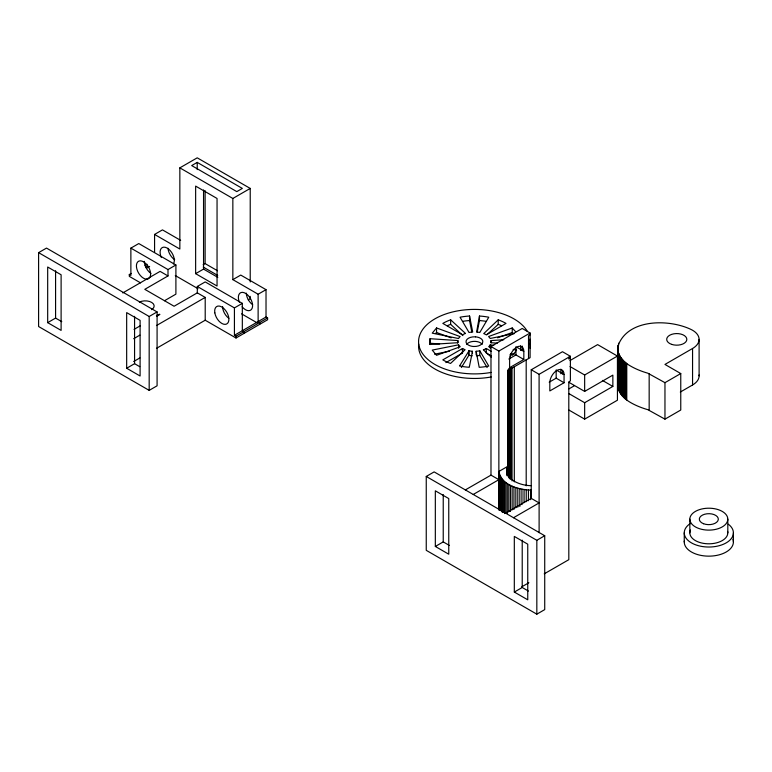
<?xml version="1.0" encoding="UTF-8"?>
<svg xmlns="http://www.w3.org/2000/svg" width="772" height="772" viewBox="0 0 772 772"><rect width="100%" height="100%" fill="white"/><g stroke="black" fill="none" stroke-linecap="round" stroke-linejoin="round"><path stroke-width="1.16" d="M195.634 273.664L195.644 186.1L217.048 198.462L217.048 286.016L195.634 273.664L203.547 269.1L217.81 277.331M510.176 355.998A10.017 5.78 -60 0 0 509.636 359.443L509.607 367.694L523.831 359.491L523.831 351.279L516.922 347.284M507.629 475.89L507.609 370.637L528.521 358.565L528.521 335.762L530.103 334.855L530.103 333.022L522.2 328.467L490.982 346.531L490.992 475.137L498.866 479.673L473.246 494.466M562.489 374.092L562.489 370.695M498.886 509.877L498.866 471.47L507.629 466.413C502.987 479.508 520.994 485.771 531.165 485.646M617.812 346.493C616.847 355.062 623.593 362.184 630.56 366.053A65.35 37.731 0 0 0 647.862 373.204L664.962 382.671L680.759 373.552L680.759 410.028L664.962 419.148L647.862 409.691A65.35 37.731 0 0 1 630.56 402.53C624.5 399.076 618.7 393.546 617.812 386.289L617.812 346.493C626.97 318.768 668.147 318.855 690.361 329.142A22.34 12.902 0 0 1 692.561 348.49L692.561 384.977L680.296 392.06M430.043 338.705L430.023 344.476L457.767 342.71L457.777 340.548L430.043 338.705L429.83 344.524M479.47 316.028L476.604 332.057A16.752 9.669 0 0 1 479.798 332.491L488.772 317.224A44.679 25.794 0 0 0 480.242 316.076L479.47 316.028L479.47 320.592L477.212 332.028M472.493 351.26L469.279 367.269L468.585 367.231A44.679 25.794 0 0 1 460.054 366.082L459.533 365.967L469.029 350.806A16.752 9.669 0 0 0 472.223 351.241L472.493 353.537M510.147 356.027L510.678 354.531A10.017 5.78 -60 0 1 514.885 348.51L516.603 347.236A10.017 5.78 -60 0 1 523.802 351.27M507.609 370.637L508.005 369.885L508.015 475.658M461.386 367.511L468.836 355.332L468.836 350.768M515.696 351.521L512.29 355.323L510.041 354.502M436.566 327.955L432.233 333.157L458.549 338.541A16.752 9.669 0 0 1 460.141 336.582L436.566 327.955L436.566 332.51L435.717 333.311M498.21 319.83L483.726 333.61A16.752 9.669 0 0 1 486.263 334.807L506.007 323.41A44.679 25.794 0 0 0 499.233 320.206L498.21 319.83L498.21 324.394L486.833 334.816M248.246 299.912L250.225 298.764L250.225 296.361M236.01 338.001L267.604 319.762L267.604 317.939L266.022 317.022L234.427 335.27L234.427 307.903L242.321 303.348L205.207 281.915L197.304 286.47L197.304 292.858L205.207 297.413L205.207 320.216L236.01 338.001L236.01 336.177L234.427 335.27M508.835 359.038L515.937 354.927L515.937 346.715M513.525 517.722L539.117 502.919L531.242 498.374L505.631 513.168M521.718 586.865L528.878 582.715M154.574 252.27L154.574 234.437L179.847 249.028L179.847 167.862L197.227 157.826L250.225 188.426L250.225 281.973M38.6 252.647L46.503 248.092L157.083 311.927L157.083 385.807L149.179 390.371L38.6 326.527L38.6 252.647L149.179 316.491L157.083 311.927M197.227 162.39L191.697 165.575L236.801 191.62L242.331 188.426L197.227 162.39L197.227 169.579M140.591 282.89L129.3 276.366L129.3 274.543L130.873 275.459L130.873 248.121L138.777 243.556L175.9 264.989L175.9 294.151L164.494 300.742M154.574 234.437L162.467 229.882L180.667 240.381M179.847 167.862L232.845 198.462L250.225 188.426M129.3 274.543L131.269 273.404M145.097 265.423L147.066 264.285M47.681 322.648L61.113 330.397L61.113 274.764L47.681 267.015L47.681 322.648L55.584 318.083L61.779 321.663M145.686 266.909L147.664 265.771M146.67 268.164L149.633 266.446M122.777 292.926L160.103 271.377L167.997 275.942L144.798 289.336L174.096 306.252L197.304 292.858M167.997 275.942L167.997 269.553L175.9 264.989M203.152 264.738L205.12 263.599L217.521 270.76M134.029 329.393L140.234 325.813M156.784 316.25L159.881 314.465L159.457 314.214A20.111 11.609 0 0 1 156.407 315.661M232.845 198.462L232.845 279.628L240.748 275.073L266.022 289.664L266.022 317.022M133.672 338.715L139.886 335.125M156.475 325.552L205.207 297.413M133.672 361.518L139.886 357.928M156.475 348.346L205.207 320.216M126.666 368.254L140.099 376.003L140.099 320.37L126.666 312.612L126.666 368.254L134.569 363.689L139.732 366.671M232.845 279.628L258.128 294.219L266.022 289.664M236.01 336.177L267.604 317.939M490.982 346.531L498.847 351.067L530.103 333.022M528.521 340.095L530.103 339.178L530.103 334.855M528.521 358.565L530.103 357.648L530.103 339.178M531.242 498.374L531.232 369.769L562.479 351.723L570.383 356.288L570.383 380.914L568.8 381.822L568.819 559.681L544.231 573.837M531.232 369.769L539.097 374.304L570.383 356.288M570.383 358.112L568.8 359.019L568.8 357.195M569.958 360.582L597.615 344.611L617.436 356.066L617.436 400.205L584.655 419.128L569.003 410.096M549.201 382.198L556.168 378.174L564.062 382.738L564.062 374.526L556.168 369.962L556.168 378.174M570.054 366.555L584.655 374.989L617.436 356.066M569.012 388.856L574.233 385.836M426.25 476.459L434.144 471.895L544.723 535.739L544.723 609.61L536.829 614.174L426.25 550.33L426.25 476.459L536.829 540.294L544.723 535.739M569.003 382.362L584.655 391.404L612.852 375.124L612.852 386.434L584.655 402.714L569.003 393.672M692.561 348.49L664.962 364.432L680.759 373.552M435.331 546.451L448.754 554.209L448.754 498.567L435.331 490.818L435.331 546.451L443.234 541.896L449.429 545.476M514.316 592.056L527.749 599.805L527.749 544.173L514.316 536.424L514.316 592.056L522.219 587.492L528.415 591.072M564.062 382.738L549.828 390.931L549.828 382.729A10.055 5.819 -60 0 1 550.465 378.975L550.561 378.666A10.055 5.819 -60 0 1 555.097 371.757L556.94 370.415A10.055 5.819 -60 0 1 564.062 374.526M465.342 489.911L490.992 475.137M462.563 348.49L442.819 359.887A44.679 25.794 0 0 0 449.593 363.101L450.549 363.448L465.101 349.697A16.752 9.669 0 0 1 462.563 348.49L462.563 353.055L445.849 362.618M515.696 331.777L512.241 327.946L488.599 336.515L490.23 338.464L514.287 333.61M497.612 337.808L512.241 332.51L513.11 333.311M458.597 344.823L432.223 350.102L436.547 355.313L460.208 346.773L458.597 344.823L458.597 348.24M434.52 354.203L449.42 351.221M469.569 316.009L468.585 316.076A44.679 25.794 0 0 0 460.054 317.224L469.029 332.491A16.752 9.669 0 0 1 472.696 332.028L469.569 316.009L469.569 320.573L471.788 331.921M469.569 320.573L468.585 320.631A44.679 25.794 0 0 0 462.853 321.297M491.06 342.855L491.06 340.568L503.769 339.748M498.847 351.067L498.866 471.47C501.655 485.569 518.9 489.651 531.242 490.162M479.47 320.592L480.242 320.631A44.679 25.794 0 0 1 485.974 321.297M497.255 343.144L491.06 342.739L491.06 340.568M430.043 343.27L439.625 343.907M490.934 347.535L488.686 346.724A16.752 9.669 0 0 0 490.278 344.756L493.713 345.46M513.177 349.417L516.613 350.112M510.89 353.508L514.326 354.203M468.836 355.332L469.029 355.371A16.752 9.669 0 0 0 472.223 355.805M498.21 324.394L499.233 324.761A44.679 25.794 0 0 1 501.617 325.745M436.566 332.51L451.166 337.856M602.421 380.413L612.852 386.434M515.937 354.927L523.831 359.491M491.233 357.108L483.33 349.841A16.752 9.669 0 0 0 486.263 348.49L491.455 351.492M491.455 356.046L486.263 353.055L486.263 348.49M203.239 267.073L217.714 275.43M130.873 248.121L167.997 269.553M197.304 286.47L234.427 307.903M175.283 275.565L198.066 288.718M241.559 313.837L257.086 322.812M450.645 319.811L465.497 333.456A16.752 9.669 0 0 0 462.563 334.807L442.819 323.41A44.679 25.794 0 0 1 450.645 319.811L450.645 324.365L462.882 335.608M479.798 350.806L488.772 366.082A44.679 25.794 0 0 1 480.242 367.231L479.2 367.298L476.131 351.27A16.752 9.669 0 0 0 479.798 350.806L479.798 355.371L487.132 367.549M733.4 532.844L733.4 541.963M727.813 519.16A18.991 10.962 0 0 1 699.336 528.656A18.991 10.962 0 0 1 699.336 509.665A18.991 10.962 0 0 1 727.813 519.16L727.813 532.844M699.104 339.371L699.104 375.858M689.84 519.16L689.84 532.844M684.253 532.844L684.253 541.963M664.962 382.671L664.962 419.148M649.165 373.552L649.165 410.028M626.777 363.564L626.777 400.041M625.918 362.898L625.918 399.375M625.108 362.213L625.108 398.699M624.326 361.518L624.326 397.995M623.593 360.804L623.593 397.29M622.898 360.08L622.898 396.567M622.242 359.347L622.242 395.824M621.624 358.594L621.624 395.081M621.055 357.841L621.055 394.318M620.524 357.069L620.524 393.546M620.041 356.288L620.041 392.765M619.607 355.496L619.607 391.983M619.212 354.705L619.212 391.182M618.864 353.894L618.864 390.381M618.555 343.212L618.555 345.567M618.555 353.084L618.555 389.57M618.304 352.273L618.304 388.76M618.092 351.453L618.092 387.94M617.928 345.673L617.928 387.11M584.655 374.989L584.655 391.404M584.655 402.714L584.655 419.128M560.906 369.18L560.906 373.793M539.097 374.304L539.117 532.709M536.829 540.294L536.829 614.174M530.654 490.152L530.654 499.667M528.434 490.027L528.434 500.738M526.195 359.627L526.205 485.829M526.234 489.815L526.234 501.713M524.063 489.525L524.063 502.611M522.2 346.059L522.2 350.749M522.219 540.149L522.219 587.492M521.93 489.149L521.93 504.618M520.627 345.798L520.627 350.488M519.836 488.695L519.836 506.538M517.809 488.165L517.809 507.204M515.841 487.557L515.841 507.783M514.306 366.439L514.316 481.834M513.949 486.881L513.949 509.481M512.241 327.946L512.241 332.51M512.039 367.935L512.048 480.917M512.135 486.128L512.135 509.925M511.035 367.53L511.045 479.315M510.417 485.318L510.417 511.489M510.128 368.379L510.138 478.958M509.317 368.051L509.327 478.63M508.787 484.43L508.787 511.797M508.613 368.948L508.623 477.135M507.522 466.606L507.522 474.905M507.262 483.494L507.262 513.235M507.136 467.571L507.136 474.683M506.857 468.546L506.857 475.658M506.683 469.53L506.683 473.091M505.853 482.5L505.853 513.428M504.55 481.458L504.55 513.573M503.373 480.358L503.373 512.483M502.321 479.229L502.321 512.531M501.404 478.051L501.404 511.363M500.613 476.845L500.613 510.157M499.966 475.62L499.966 510.118M499.465 474.365L499.465 510.051M499.098 473.091L499.098 509.974M490.278 344.756L490.278 348.182M476.131 351.27L476.16 354.821M468.768 350.884L468.768 355.438M462.409 348.587L462.409 353.142M457.777 340.548L457.777 342.826M457.593 340.529L457.593 342.816M443.234 494.543L443.234 541.896M259.701 324.317L259.701 322.503L258.128 321.586L258.128 294.219M243.904 333.427L243.904 331.622L242.331 330.705L242.321 303.348M205.12 190.645L205.12 263.599M203.547 189.931L203.547 269.1M149.179 316.491L149.179 390.371M134.569 316.337L134.569 363.689M55.584 270.74L55.584 318.083M228.821 318.286A10.055 5.8 60 0 1 222.577 306.609M239.436 302.344A10.055 5.8 60 0 1 244.039 292.646A10.055 5.8 60 0 1 252.521 306.764A10.055 5.8 60 0 1 242.119 306.802M252.666 304.708A10.055 5.8 60 0 1 246.278 293.099M148.542 278.721A10.055 5.8 60 0 1 147.462 279.117M147.066 279.175A10.055 5.8 60 0 1 136.47 267.015A10.055 5.8 60 0 1 145.358 263.146A10.055 5.8 60 0 1 149.15 278.267M174.684 259.71A10.055 5.8 60 0 1 168.016 248.256M150.945 273.375A10.055 5.8 60 0 1 144.306 261.341M139.336 302.122A8.936 5.163 0 0 1 151.756 302.479A8.936 5.163 0 0 1 151.553 309.649M161.319 257.53A10.055 5.8 60 0 1 162.381 247.513A10.055 5.8 60 0 1 171.635 252.454A10.055 5.8 60 0 1 173.391 263.956M728.324 524.207A24.579 14.185 0 0 1 725.024 543.507A24.579 14.185 0 0 1 691.451 542.88A24.579 14.185 0 0 1 690.351 523.493M732.927 539.194A24.579 14.185 0 0 1 710.433 556.12A24.579 14.185 0 0 1 684.301 541.037M727.649 531.416A18.991 10.962 0 0 1 707.586 543.787A18.991 10.962 0 0 1 690.486 530.007M699.056 375.009A22.34 12.902 0 0 1 692.561 384.977M466.664 344.36A8.386 4.844 0 0 1 474.963 341.378L475.513 341.407A8.386 4.844 0 0 1 478.611 342.015L479.074 342.179A8.386 4.844 0 0 1 481.39 343.521L481.68 343.791A8.386 4.844 0 0 1 482.162 344.36M491.214 372.403A55.854 32.241 0 0 1 470.766 373.831L467.128 373.619A55.854 32.241 0 0 1 446.486 369.576L443.389 368.466A55.854 32.241 0 0 1 427.977 359.569L426.048 357.774A55.854 32.241 0 0 1 419.042 345.856L418.685 343.762A55.854 32.241 0 0 1 421.531 331.284L422.815 329.306A55.854 32.241 0 0 1 453.039 311.859L456.464 311.116A55.854 32.241 0 0 1 478.071 309.475L481.709 309.678A55.854 32.241 0 0 1 502.34 313.721L505.448 314.841A55.854 32.241 0 0 1 520.849 323.738L522.779 325.523A55.854 32.241 0 0 1 527.305 331.284M530.142 339.545A55.854 32.241 0 0 1 530.142 343.762M491.214 376.968A55.854 32.241 0 0 1 470.766 378.386L467.128 378.183A55.854 32.241 0 0 1 446.486 374.14L443.389 373.021A55.854 32.241 0 0 1 427.977 364.123L426.048 362.329A55.854 32.241 0 0 1 419.042 350.42L418.685 348.317A55.854 32.241 0 0 1 418.685 344.1M530.142 344.1A55.854 32.241 0 0 1 530.142 348.317M447.21 325.745A44.679 25.794 0 0 1 450.645 324.365M479.798 355.371A16.752 9.669 0 0 1 476.604 355.805M475.513 336.853L474.963 336.814A8.386 4.844 0 0 0 466.047 341.967L466.095 342.285A8.386 4.844 0 0 0 467.147 344.071L467.436 344.341A8.386 4.844 0 0 0 469.752 345.673L470.216 345.846A8.386 4.844 0 0 0 473.323 346.454L473.863 346.483A8.386 4.844 0 0 0 482.789 341.33L482.732 341.021A8.386 4.844 0 0 0 481.68 339.226L481.39 338.956A8.386 4.844 0 0 0 479.074 337.625L478.611 337.46A8.386 4.844 0 0 0 475.513 336.853M214.828 312.853A10.055 5.8 60 0 0 226.524 324.057A10.055 5.8 60 0 0 224.015 308.694A10.055 5.8 60 0 0 214.828 312.853M703.553 523.725A9.496 5.481 0 0 0 718.298 519.517A9.496 5.481 0 0 0 704.624 514.248A9.496 5.481 0 0 0 703.553 523.725M671.736 344.399A10.055 5.8 0 0 0 686.819 339.371A10.055 5.8 0 0 0 671.736 334.344A10.055 5.8 0 0 0 671.736 344.399"/></g></svg>
